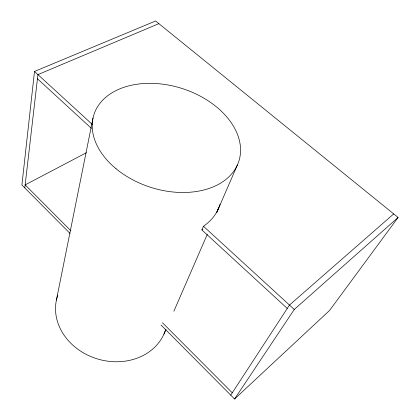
<?xml version="1.0" encoding="UTF-8"?>
<svg xmlns="http://www.w3.org/2000/svg" width="420" height="420" viewBox="0 0 420 420"><rect width="100%" height="100%" fill="white"/><g stroke="black" fill="none" stroke-linecap="round" stroke-linejoin="round"><path stroke-width="0.63" d="M161.023 324.991L234.57 399L329.606 310.422L398.092 217.455L155.6 21L34.498 71.458L21.908 185.005L70.051 233.452M24.796 187.913L37.931 74.603L158.876 23.651M56.401 300.127L93.004 118.067M287.269 308.443L201.91 229.955L203.469 226.259A71.043 51.502 17.6 0 0 220.064 204.172M163.916 334.152L166.005 329.338M173.849 311.283L207.307 234.25M216.72 212.583L237.368 165.039M230.748 395.152L289.475 305.056L393.708 213.906M234.57 399L294.273 309.451L398.092 217.455M86.431 152.691L25.148 184.895L70.917 230.837M34.498 71.458L92.389 124.493M203.469 226.259L294.273 309.451M37.448 78.75L91.476 128.42M162.461 322.733L232.276 392.816M218.453 207.884A70.612 51.455 17.6 0 1 216.731 212.562M202.886 229.262A70.612 51.455 17.6 0 1 201.91 229.955M165.732 329.327A56.627 48.085 16.2 0 1 96.579 358.675A56.627 48.085 16.2 0 1 57.792 295.139M116.004 168.698A76.114 51.86 17.8 0 0 238.723 161.584A76.114 51.86 17.8 0 0 144.412 83.486A76.114 51.86 17.8 0 0 116.004 168.698"/></g></svg>
